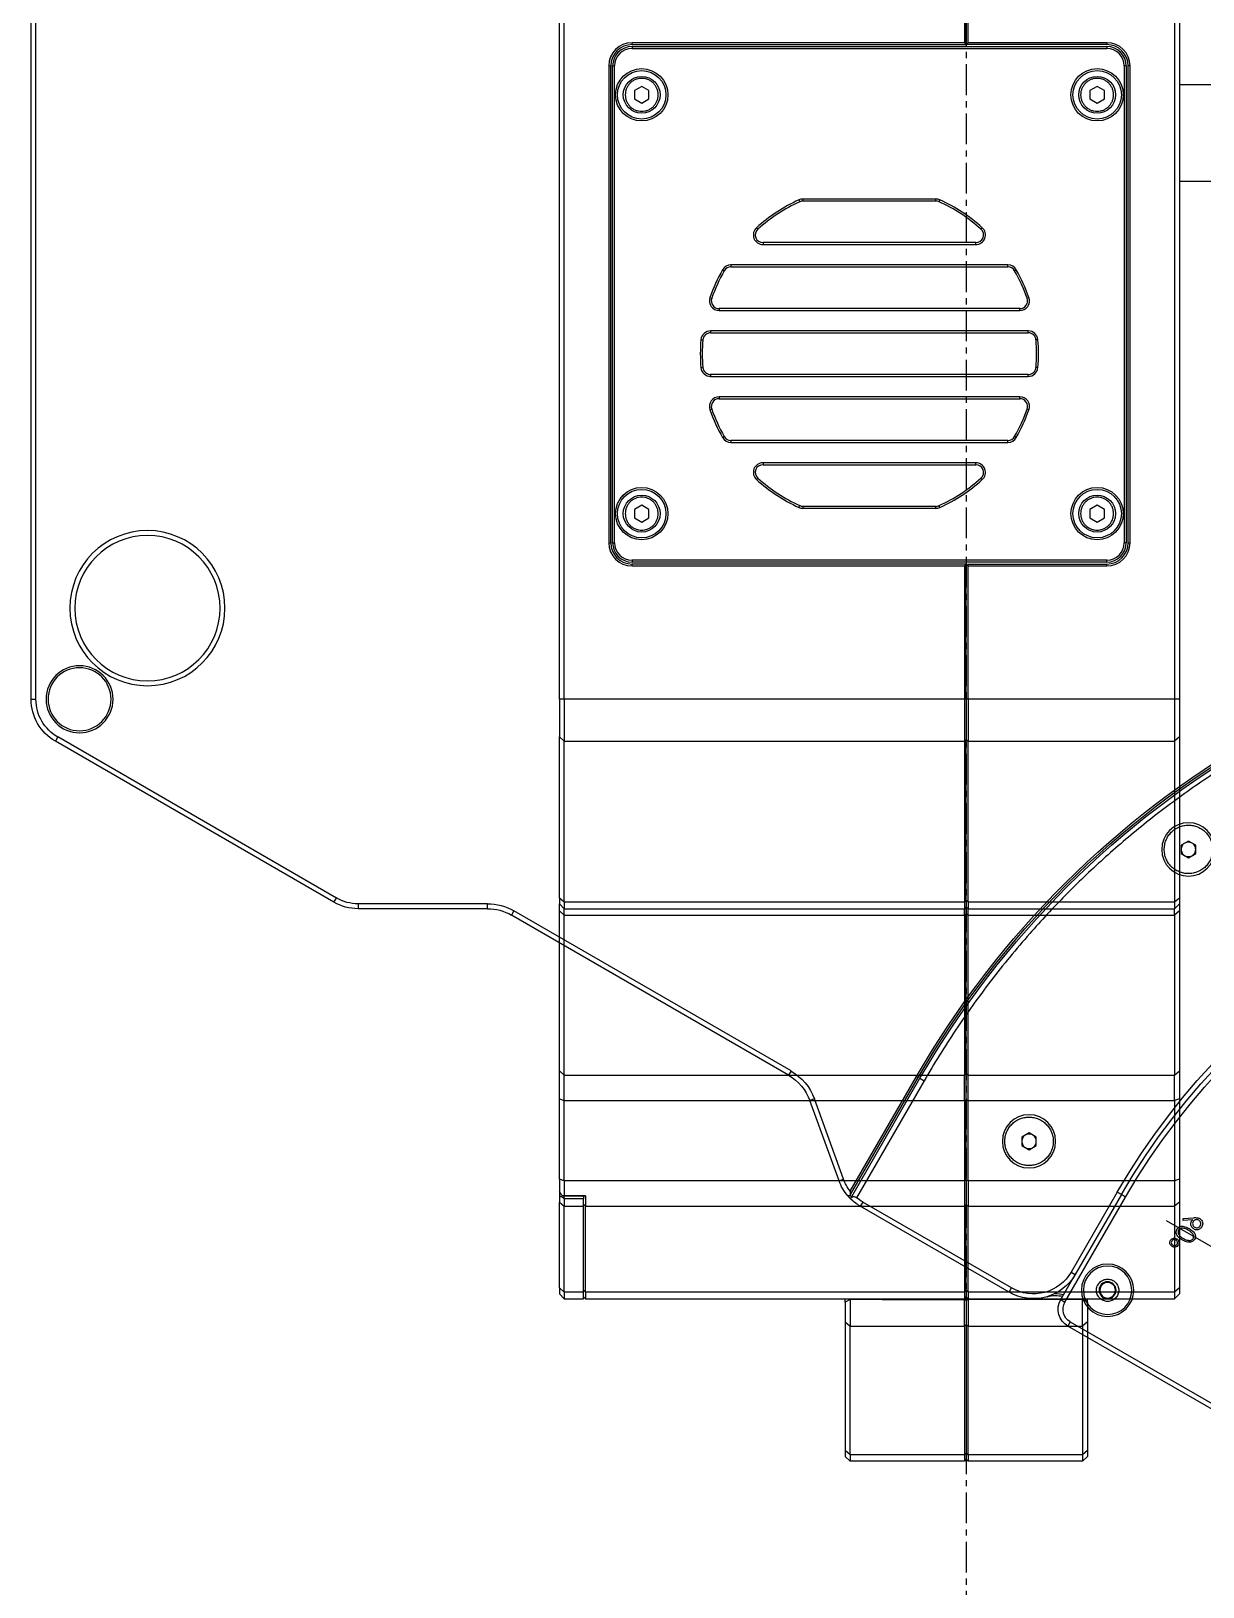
# Model space of a CAD drawing. Extents: x 500 to 100500, y -14500 to 21140.
# Drawn here: x 13304.9 to 13425.8, y -10089 to -9928.5 of the extents above; entities that cross this region are included whole.
import ezdxf

# ---------------------------------------------------------------- set-up
doc = ezdxf.new("R2010")
doc.units = 0
doc.linetypes.add('CENTER', pattern=[10.16, 6.35, -1.27, 1.27, -1.27])
for name, color, linetype in [('30', 111, 'CONTINUOUS'), ('Center', 1, 'CENTER'), ('SLD-0', 7, 'CONTINUOUS')]:
    doc.layers.add(name, color=color, linetype=linetype)

# ---------------------------------------------------------------- blocks, each defined once
blk = doc.blocks.new('KJA$C74733F11')
at = {"layer": '30', "linetype": 'Continuous', "lineweight": 25}
for p, q in [((-42, 78.4), (-42, 160.44)), ((-41.5, 78.4), (-41.5, 160.44)), ((-0.2, 160.44), (-0.2, 146.13)), ((0, 145.93), (0, 160.44)), ((0.2, 146.13), (0.2, 160.44)), ((21.5, 160.44), (21.5, 78.4)), ((22, 160.44), (22, 78.4)), ((-0.2, 146.13), (-34.5, 146.13)), ((-34.5, 145.93), (-34.5, 146.13)), ((-0.2, 146.13), (0, 145.93)), ((0.2, 146.13), (0, 145.93)), ((14.5, 146.13), (0.2, 146.13)), ((14.5, 146.13), (14.5, 145.93)), ((-34.5, 145.93), (0, 145.93)), ((-34.5, 145.73), (14.5, 145.73)), ((-34.5, 145.73), (-34.5, 145.53)), ((-34.5, 145.53), (14.5, 145.53)), ((14.5, 145.93), (0, 145.93)), ((14.5, 145.73), (14.5, 145.53)), ((-36.9, 143.73), (-36.9, 94.55)), ((-36.9, 143.73), (-36.7, 143.73)), ((-36.7, 94.55), (-36.7, 143.73)), ((-36.5, 143.73), (-36.3, 143.73)), ((-36.5, 94.55), (-36.5, 143.73)), ((-36.3, 94.55), (-36.3, 143.73)), ((16.3, 143.73), (16.3, 94.55)), ((16.5, 143.73), (16.3, 143.73)), ((16.5, 143.73), (16.5, 94.55)), ((16.9, 143.73), (16.7, 143.73)), ((16.7, 94.55), (16.7, 143.73)), ((16.9, 94.55), (16.9, 143.73)), ((-33.5, 141.62), (-34.25, 141.18)), ((-32.75, 141.18), (-33.5, 141.62)), ((13.5, 141.62), (12.75, 141.18)), ((14.25, 141.18), (13.5, 141.62)), ((-34.25, 141.18), (-34.25, 140.32)), ((-34.25, 140.32), (-33.5, 139.88)), ((-33.5, 139.88), (-32.75, 140.32)), ((-32.75, 140.32), (-32.75, 141.18)), ((12.75, 141.18), (12.75, 140.32)), ((12.75, 140.32), (13.5, 139.88)), ((13.5, 139.88), (14.25, 140.32)), ((14.25, 140.32), (14.25, 141.18)), ((-3.14, 130), (-16.86, 130)), ((-16.86, 130), (-16.86, 129.8)), ((-3.14, 129.8), (-3.14, 130)), ((-17.28, 129.91), (-17.2, 129.73)), ((-16.86, 129.8), (-3.14, 129.8)), ((-2.72, 129.91), (-2.8, 129.73)), ((-21.65, 127.04), (-21.51, 126.9)), ((1.65, 127.04), (1.51, 126.9)), ((-20.98, 125.5), (-20.98, 125.3)), ((0.98, 125.5), (-20.98, 125.5)), ((-20.98, 125.3), (0.98, 125.3)), ((0.98, 125.3), (0.98, 125.5)), ((-25.16, 122.7), (-24.98, 122.6)), ((4.29, 123.2), (-24.29, 123.2)), ((-24.29, 123.2), (-24.29, 123)), ((-24.29, 123), (4.29, 123)), ((4.29, 123), (4.29, 123.2)), ((5.16, 122.7), (4.98, 122.6)), ((-26.46, 119.83), (-26.28, 119.77)), ((6.46, 119.83), (6.28, 119.77)), ((-25.52, 118.7), (-25.52, 118.5)), ((5.52, 118.7), (-25.52, 118.7)), ((-25.52, 118.5), (5.52, 118.5)), ((5.52, 118.5), (5.52, 118.7)), ((6.39, 116.4), (-26.39, 116.4)), ((-26.39, 116.4), (-26.39, 116.2)), ((-26.39, 116.2), (6.39, 116.2)), ((6.39, 116.2), (6.39, 116.4)), ((-27.39, 115.48), (-27.19, 115.47)), ((7.39, 115.48), (7.19, 115.47)), ((-27.39, 112.62), (-27.19, 112.63)), ((7.39, 112.62), (7.19, 112.63)), ((-26.39, 111.9), (-26.39, 111.7)), ((6.39, 111.9), (-26.39, 111.9)), ((-26.39, 111.7), (6.39, 111.7)), ((6.39, 111.7), (6.39, 111.9)), ((5.52, 109.6), (-25.52, 109.6)), ((-25.52, 109.6), (-25.52, 109.4)), ((-25.52, 109.4), (5.52, 109.4)), ((5.52, 109.4), (5.52, 109.6)), ((-26.46, 108.27), (-26.28, 108.33)), ((6.46, 108.27), (6.28, 108.33)), ((-25.16, 105.4), (-24.98, 105.5)), ((-24.29, 105.1), (-24.29, 104.9)), ((4.29, 105.1), (-24.29, 105.1)), ((-24.29, 104.9), (4.29, 104.9)), ((4.29, 104.9), (4.29, 105.1)), ((5.16, 105.4), (4.98, 105.5)), ((0.98, 102.8), (-20.98, 102.8)), ((-20.98, 102.8), (-20.98, 102.6)), ((0.98, 102.6), (0.98, 102.8)), ((-21.65, 101.06), (-21.51, 101.2)), ((-20.98, 102.6), (0.98, 102.6)), ((1.51, 101.2), (1.65, 101.06)), ((-33.5, 98.42), (-34.25, 97.98)), ((-34.25, 97.98), (-34.25, 97.12)), ((-32.75, 97.98), (-33.5, 98.42)), ((-32.75, 97.12), (-32.75, 97.98)), ((-17.28, 98.19), (-17.2, 98.37)), ((-16.86, 98.3), (-16.86, 98.1)), ((-3.14, 98.3), (-16.86, 98.3)), ((-16.86, 98.1), (-3.14, 98.1)), ((-3.14, 98.1), (-3.14, 98.3)), ((-2.72, 98.19), (-2.8, 98.37)), ((13.5, 98.42), (12.75, 97.98)), ((12.75, 97.98), (12.75, 97.12)), ((14.25, 97.98), (13.5, 98.42)), ((14.25, 97.12), (14.25, 97.98)), ((-34.25, 97.12), (-33.5, 96.68)), ((-33.5, 96.68), (-32.75, 97.12)), ((12.75, 97.12), (13.5, 96.68)), ((13.5, 96.68), (14.25, 97.12)), ((-36.9, 94.55), (-36.7, 94.55)), ((-36.5, 94.55), (-36.3, 94.55)), ((16.5, 94.55), (16.3, 94.55)), ((16.7, 94.55), (16.9, 94.55)), ((14.5, 92.75), (-34.5, 92.75)), ((-34.5, 92.75), (-34.5, 92.55)), ((14.5, 92.55), (-34.5, 92.55)), ((-34.5, 92.15), (-34.5, 92.35)), ((0, 92.35), (-34.5, 92.35)), ((-34.5, 92.15), (-0.2, 92.15)), ((0, 92.35), (-0.2, 92.15)), ((-0.2, 92.15), (-0.2, 78.4)), ((0, 92.15), (0, 92.35)), ((0, 92.15), (0.1, 92.25)), ((0, 78.4), (0, 92.15)), ((0.1, 92.25), (0.2, 92.35)), ((0.2, 92.15), (0.1, 92.25)), ((0.2, 92.35), (14.5, 92.35)), ((0.2, 78.4), (0.2, 92.15)), ((0.2, 92.15), (14.5, 92.15)), ((14.5, 92.55), (14.5, 92.75)), ((14.5, 92.15), (14.5, 92.35)), ((-42, 78.4), (-42, 74.51)), ((-41.5, 78.4), (-42, 78.4)), ((-0.2, 78.4), (-41.5, 78.4)), ((-41.5, 78.4), (-41.5, 74.07)), ((-0.2, 78.4), (-0.2, 74.07)), ((0, 78.4), (-0.2, 78.4)), ((0, 78.4), (0, 74.25)), ((0.2, 78.4), (0, 78.4)), ((0.2, 78.4), (0.2, 74.07)), ((21.5, 78.4), (0.2, 78.4)), ((21.5, 78.4), (21.5, 74.07)), ((22, 78.4), (21.5, 78.4)), ((22, 78.4), (22, 74.51)), ((-42, 74.51), (-41.5, 74.07)), ((-42, 57.9), (-42, 74.51)), ((-41.5, 74.07), (-0.2, 74.07)), ((-41.5, 57.47), (-41.5, 74.07)), ((0, 74.25), (-0.2, 74.07)), ((-0.2, 74.07), (-0.2, 57.47)), ((0, 74.25), (0.2, 74.07)), ((0, 57.64), (0, 74.25)), ((0.2, 74.07), (21.5, 74.07)), ((0.2, 57.47), (0.2, 74.07)), ((22, 74.51), (21.5, 74.07)), ((21.5, 74.07), (21.5, 57.47)), ((22, 74.51), (22, 57.9)), ((-41.5, 57.47), (-42, 57.9)), ((-42, 57.9), (-42, 57.3)), ((22, 57.9), (21.5, 57.47)), ((22, 57.9), (22, 57.3)), ((-42, 57.3), (-41.5, 56.8)), ((-42, 56.56), (-42, 57.3)), ((-42, 56.56), (-41.5, 56.13)), ((-42, 40.06), (-42, 56.56)), ((-0.2, 57.47), (-41.5, 57.47)), ((-41.5, 57.47), (-41.5, 56.8)), ((-41.5, 56.8), (-0.2, 56.8)), ((-41.5, 56.13), (-41.5, 56.8)), ((0, 57.64), (-0.2, 57.47)), ((-0.2, 57.47), (-0.2, 56.8)), ((0, 57), (-0.2, 56.8)), ((-0.2, 56.13), (-0.2, 56.8)), ((0, 56.3), (-0.2, 56.13)), ((0.2, 57.47), (0, 57.64)), ((0, 57.64), (0, 57)), ((0, 57), (0.2, 56.8)), ((0, 56.3), (0, 57)), ((0, 56.3), (0.2, 56.13)), ((0, 39.8), (0, 56.3)), ((21.5, 57.47), (0.2, 57.47)), ((0.2, 57.47), (0.2, 56.8)), ((0.2, 56.8), (21.5, 56.8)), ((0.2, 56.13), (0.2, 56.8)), ((21.5, 57.47), (21.5, 56.8)), ((22, 57.3), (21.5, 56.8)), ((21.5, 56.13), (21.5, 56.8)), ((22, 56.56), (21.5, 56.13)), ((22, 57.3), (22, 56.56)), ((22, 56.56), (22, 40.06)), ((-41.5, 56.13), (-0.2, 56.13)), ((-41.5, 39.62), (-41.5, 56.13)), ((-0.2, 56.13), (-0.2, 39.62)), ((0.2, 56.13), (21.5, 56.13)), ((0.2, 39.62), (0.2, 56.13)), ((21.5, 56.13), (21.5, 39.62)), ((-42, 40.06), (-41.5, 39.62)), ((-42, 37.17), (-42, 40.06)), ((-41.5, 39.62), (-0.2, 39.62)), ((-41.5, 37), (-41.5, 39.62)), ((-0.2, 39.62), (0, 39.8)), ((-0.2, 37), (-0.2, 39.62)), ((0, 39.8), (0.2, 39.62)), ((0, 37.07), (0, 39.8)), ((0.2, 39.62), (21.5, 39.62)), ((0.2, 37), (0.2, 39.62)), ((21.5, 39.62), (22, 40.06)), ((21.5, 37), (21.5, 39.62)), ((22, 40.06), (22, 37.17)), ((-42, 37.17), (-41.5, 37)), ((-42, 28.9), (-42, 37.17)), ((-41.5, 37), (-0.2, 37)), ((-41.5, 28.73), (-41.5, 37)), ((0, 37.07), (-0.2, 37)), ((-0.2, 37), (-0.2, 28.73)), ((0, 37.07), (0.2, 37)), ((0, 28.8), (0, 37.07)), ((0.2, 37), (21.5, 37)), ((0.2, 28.73), (0.2, 37)), ((22, 37.17), (21.5, 37)), ((21.5, 37), (21.5, 28.73)), ((22, 37.17), (22, 28.9)), ((-41.5, 28.73), (-42, 28.9)), ((-42, 28.9), (-42, 27.65)), ((22, 28.9), (21.5, 28.73)), ((22, 28.9), (22, 26.54)), ((-42, 27.65), (-42, 26.98)), ((-0.2, 28.73), (-41.5, 28.73)), ((-41.5, 28.73), (-41.5, 27.18)), ((0, 28.8), (-0.2, 28.73)), ((-0.2, 28.73), (-0.2, 26.11)), ((0.2, 28.73), (0, 28.8)), ((0, 28.8), (0, 26.28)), ((21.5, 28.73), (0.2, 28.73)), ((0.2, 28.73), (0.2, 26.11)), ((21.5, 28.73), (21.5, 26.11)), ((-42, 26.98), (-42, 26.54)), ((-42, 26.54), (-41.5, 26.11)), ((-42, 17.68), (-42, 26.54)), ((-39.45, 27.17), (-41.65, 27.17)), ((-41.5, 27.18), (-39.3, 27.18)), ((-41.5, 26.88), (-41.5, 27.17)), ((-41.5, 26.88), (-41.5, 26.11)), ((-39.5, 26.88), (-41.5, 26.88)), ((-41.5, 26.11), (-39.5, 26.11)), ((-41.5, 17.24), (-41.5, 26.11)), ((-39.5, 27.06), (-39.5, 27.17)), ((-39.5, 27.06), (-39.5, 26.88)), ((-39.5, 26.11), (-39.5, 26.88)), ((-39.3, 26.11), (-39.5, 26.28)), ((-39.5, 17.24), (-39.5, 26.11)), ((-39.3, 27.18), (-39.3, 26.11)), ((-39.3, 26.11), (-0.2, 26.11)), ((-39.3, 17.24), (-39.3, 26.11)), ((0, 26.28), (-0.2, 26.11)), ((-0.2, 26.11), (-0.2, 17.24)), ((0, 26.28), (0.2, 26.11)), ((0, 17.42), (0, 26.28)), ((0.2, 26.11), (21.5, 26.11)), ((0.2, 17.24), (0.2, 26.11)), ((22, 26.54), (21.5, 26.11)), ((21.5, 26.11), (21.5, 17.24)), ((22, 26.54), (22, 17.68)), ((-41.5, 17.24), (-42, 17.68)), ((-42, 17.68), (-42, 17.07)), ((22, 17.68), (21.5, 17.24)), ((22, 17.68), (22, 17.07)), ((-42, 17.07), (-41.5, 16.57)), ((-39.5, 17.24), (-41.5, 17.24)), ((-41.5, 17.24), (-41.5, 16.57)), ((-41.5, 16.57), (-39.5, 16.57)), ((-39.3, 17.24), (-39.5, 17.42)), ((-39.5, 16.57), (-39.5, 17.24)), ((-39.5, 16.77), (-39.3, 16.57)), ((-0.2, 17.24), (-39.3, 17.24)), ((-39.3, 17.24), (-39.3, 16.57)), ((-39.3, 16.57), (-0.2, 16.57)), ((-12.5, 16.22), (-12.5, 16.57)), ((-12, 16.47), (-12.5, 16.22)), ((-12.5, 16.22), (-12.5, 14.18)), ((-12, 16.47), (-12, 16.57)), ((-12, 16.47), (-12, 13.74)), ((-8.7, 16.47), (-12, 16.47)), ((-8.7, 16.57), (-8.7, 16.47)), ((-8.7, 16.47), (-0.2, 16.47)), ((-8.5, 16.47), (-8.5, 16.57)), ((-8.38, 16.57), (-8.3, 16.5)), ((-8.3, 16.5), (-8.3, 16.57)), ((-0.2, 16.5), (-8.3, 16.5)), ((-8.3, 16.5), (-8.3, 16.47)), ((0, 17.42), (-0.2, 17.24)), ((-0.2, 17.24), (-0.2, 16.57)), ((-0.2, 16.57), (0, 16.77)), ((0, 16.68), (-0.2, 16.5)), ((-0.2, 16.5), (-0.2, 16.57)), ((-0.2, 16.5), (-0.2, 16.47)), ((-0.2, 13.74), (-0.2, 16.47)), ((0, 16.37), (-0.2, 16.47)), ((-0.2, 16.47), (0, 16.46)), ((0.2, 17.24), (0, 17.42)), ((0, 17.42), (0, 16.77)), ((0, 16.77), (0.2, 16.57)), ((0, 16.68), (0, 16.77)), ((0, 16.68), (0.2, 16.5)), ((0, 16.46), (0, 16.68)), ((0.2, 16.47), (0, 16.37)), ((0, 16.46), (0.2, 16.47)), ((0, 16.37), (0, 16.46)), ((0, 16.37), (0, 13.92)), ((21.5, 17.24), (0.2, 17.24)), ((0.2, 17.24), (0.2, 16.57)), ((0.2, 16.57), (21.5, 16.57)), ((0.2, 16.5), (0.2, 16.57)), ((8.3, 16.5), (0.2, 16.5)), ((0.2, 16.5), (0.2, 16.47)), ((0.2, 16.47), (0.2, 13.74)), ((8.7, 16.47), (0.2, 16.47)), ((8.3, 16.57), (8.3, 16.5)), ((8.38, 16.57), (8.3, 16.5)), ((8.3, 16.5), (8.3, 16.47)), ((8.5, 16.57), (8.5, 16.47)), ((8.7, 16.47), (8.7, 16.57)), ((12, 16.47), (8.7, 16.47)), ((12, 16.57), (12, 16.47)), ((12, 13.74), (12, 16.47)), ((12.5, 16.22), (12, 16.47)), ((12.5, 16.22), (12.5, 16.57)), ((12.5, 16.22), (12.5, 14.18)), ((21.5, 17.24), (21.5, 16.57)), ((21.5, 16.57), (22, 17.07)), ((-12.5, 14.18), (-12, 13.74)), ((-12.5, 14.18), (-12.5, 0.9)), ((-12, 13.74), (-0.2, 13.74)), ((-12, 0.47), (-12, 13.74)), ((-0.2, 13.74), (0, 13.92)), ((-0.2, 13.74), (-0.2, 0.47)), ((0, 13.92), (0.2, 13.74)), ((0, 13.92), (0, 0.64)), ((0.2, 13.74), (12, 13.74)), ((0.2, 0.47), (0.2, 13.74)), ((12.5, 14.18), (12, 13.74)), ((12, 13.74), (12, 0.47)), ((12.5, 14.18), (12.5, 0.9)), ((-12, 0.47), (-12.5, 0.9)), ((-12.5, 0.9), (-12.5, 0.3)), ((-12, -0.2), (-12.5, 0.3)), ((-0.2, 0.47), (-12, 0.47)), ((-12, 0.47), (-12, -0.2)), ((-0.2, 0.47), (0, 0.64)), ((-0.2, 0.47), (-0.2, -0.2)), ((0, 0), (-0.2, -0.2)), ((0, 0.64), (0.2, 0.47)), ((0, 0.64), (0, 0)), ((0.2, -0.2), (0, 0)), ((12, 0.47), (0.2, 0.47)), ((0.2, 0.47), (0.2, -0.2)), ((12.5, 0.9), (12, 0.47)), ((12, 0.47), (12, -0.2)), ((12, -0.2), (12.5, 0.3)), ((12.5, 0.9), (12.5, 0.3)), ((-0.2, -0.2), (-12, -0.2)), ((12, -0.2), (0.2, -0.2))]:
    blk.add_line(p, q, dxfattribs=at)
for centre, radius in [((-33.5, 140.75), 2.7), ((-33.5, 140.75), 2.5), ((13.5, 140.75), 2.7), ((13.5, 140.75), 2.5), ((-33.5, 140.75), 1.9), ((13.5, 140.75), 1.9), ((-33.5, 97.55), 2.7), ((-33.5, 97.55), 2.5), ((13.5, 97.55), 2.7), ((13.5, 97.55), 2.5), ((-33.5, 97.55), 1.9), ((13.5, 97.55), 1.9)]:
    blk.add_circle(centre, radius, dxfattribs=at)
for centre, radius, start, end in [((-34.5, 143.73), 2.4, 90, 180), ((14.5, 143.73), 2.4, 0, 90), ((-34.5, 143.73), 2.2, 90, 180), ((-34.5, 143.73), 2, 90, 180), ((-34.5, 143.73), 1.8, 90, 180), ((14.5, 143.73), 2.2, 0, 90), ((14.5, 143.73), 2, 0, 90), ((14.5, 143.73), 1.8, 0, 90), ((-16.86, 129), 1, 90, 114.658), ((-3.14, 129), 1, 65.342, 90), ((-10, 114.05), 17.45, 114.658, 131.8683), ((-10, 114.05), 17.25, 114.658, 131.8683), ((-16.86, 129), 0.8, 90, 114.658), ((-3.14, 129), 0.8, 65.342, 90), ((-10, 114.05), 17.25, 48.1317, 65.342), ((-10, 114.05), 17.45, 48.1317, 65.342), ((-20.98, 126.3), 1, 131.8683, 270), ((-20.98, 126.3), 0.8, 131.8683, 270), ((0.98, 126.3), 1, 270, 48.1317), ((0.98, 126.3), 0.8, 270, 48.1317), ((-10, 114.05), 17.45, 150.3012, 160.6519), ((-10, 114.05), 17.25, 150.3012, 160.6519), ((-24.29, 122.2), 1, 90, 150.3012), ((-24.29, 122.2), 0.8, 90, 150.3012), ((4.29, 122.2), 1, 29.6988, 90), ((4.29, 122.2), 0.8, 29.6988, 90), ((-10, 114.05), 17.25, 19.3481, 29.6988), ((-10, 114.05), 17.45, 19.3481, 29.6988), ((-25.52, 119.5), 1, 160.6519, 270), ((-25.52, 119.5), 0.8, 160.6519, 270), ((5.52, 119.5), 1, 270, 19.3481), ((5.52, 119.5), 0.8, 270, 19.3481), ((-26.39, 115.4), 1, 90, 175.2926), ((-26.39, 115.4), 0.8, 90, 175.2926), ((6.39, 115.4), 1, 4.7074, 90), ((6.39, 115.4), 0.8, 4.7074, 90), ((-10, 114.05), 17.45, 175.2926, 184.7074), ((-10, 114.05), 17.25, 175.2926, 184.7074), ((-10, 114.05), 17.25, 355.2926, 4.7074), ((-10, 114.05), 17.45, 355.2926, 4.7074), ((-26.39, 112.7), 1, 184.7074, 270), ((-26.39, 112.7), 0.8, 184.7074, 270), ((6.39, 112.7), 0.8, 270, 355.2926), ((6.39, 112.7), 1, 270, 355.2926), ((-25.52, 108.6), 1, 90, 199.3481), ((-25.52, 108.6), 0.8, 90, 199.3481), ((5.52, 108.6), 1, 340.6519, 90), ((5.52, 108.6), 0.8, 340.6519, 90), ((-10, 114.05), 17.45, 199.3481, 209.6988), ((-10, 114.05), 17.25, 199.3481, 209.6988), ((-10, 114.05), 17.25, 330.3012, 340.6519), ((-10, 114.05), 17.45, 330.3012, 340.6519), ((-24.29, 105.9), 1, 209.6988, 270), ((-24.29, 105.9), 0.8, 209.6988, 270), ((4.29, 105.9), 0.8, 270, 330.3012), ((4.29, 105.9), 1, 270, 330.3012), ((-20.98, 101.8), 1, 90, 228.1317), ((0.98, 101.8), 1, 311.8683, 90), ((-20.98, 101.8), 0.8, 90, 228.1317), ((-10, 114.05), 17.25, 228.1317, 245.342), ((-10, 114.05), 17.25, 294.658, 311.8683), ((0.98, 101.8), 0.8, 311.8683, 90), ((-10, 114.05), 17.45, 228.1317, 245.342), ((-10, 114.05), 17.45, 294.658, 311.8683), ((-16.86, 99.1), 1, 245.342, 270), ((-16.86, 99.1), 0.8, 245.342, 270), ((-3.14, 99.1), 0.8, 270, 294.658), ((-3.14, 99.1), 1, 270, 294.658), ((-34.5, 94.55), 2.4, 180, 270), ((-34.5, 94.55), 2.2, 180, 270), ((-34.5, 94.55), 2, 180, 270), ((-34.5, 94.55), 1.8, 180, 270), ((14.5, 94.55), 1.8, 270, 360), ((14.5, 94.55), 2, 270, 360), ((14.5, 94.55), 2.4, 270, 0), ((14.5, 94.55), 2.2, 270, 0)]:
    blk.add_arc(centre, radius, start, end, dxfattribs=at)
for points in [[(-35.2, 140.75), (-35.19, 140.86), (-35.18, 141.08), (-35.08, 141.4), (-34.92, 141.7), (-34.71, 141.96), (-34.45, 142.17), (-34.15, 142.33), (-33.83, 142.43), (-33.5, 142.46), (-33.17, 142.43), (-32.85, 142.33), (-32.55, 142.17), (-32.29, 141.96), (-32.08, 141.7), (-31.92, 141.4), (-31.82, 141.08), (-31.79, 140.75), (-31.82, 140.42), (-31.92, 140.1), (-32.08, 139.8), (-32.29, 139.54), (-32.55, 139.33), (-32.85, 139.17), (-33.17, 139.07), (-33.5, 139.04), (-33.83, 139.07), (-34.15, 139.17), (-34.45, 139.33), (-34.71, 139.54), (-34.92, 139.8), (-35.08, 140.1), (-35.18, 140.42), (-35.19, 140.64), (-35.2, 140.75)], [(11.8, 140.75), (11.81, 140.86), (11.82, 141.08), (11.92, 141.4), (12.08, 141.7), (12.29, 141.96), (12.55, 142.17), (12.85, 142.33), (13.17, 142.43), (13.5, 142.46), (13.83, 142.43), (14.15, 142.33), (14.45, 142.17), (14.71, 141.96), (14.92, 141.7), (15.08, 141.4), (15.18, 141.08), (15.21, 140.75), (15.18, 140.42), (15.08, 140.1), (14.92, 139.8), (14.71, 139.54), (14.45, 139.33), (14.15, 139.17), (13.83, 139.07), (13.5, 139.04), (13.17, 139.07), (12.85, 139.17), (12.55, 139.33), (12.29, 139.54), (12.08, 139.8), (11.92, 140.1), (11.82, 140.42), (11.81, 140.64), (11.8, 140.75)], [(-35.2, 97.55), (-35.19, 97.66), (-35.18, 97.88), (-35.08, 98.2), (-34.92, 98.5), (-34.71, 98.76), (-34.45, 98.97), (-34.15, 99.13), (-33.83, 99.23), (-33.5, 99.26), (-33.17, 99.23), (-32.85, 99.13), (-32.55, 98.97), (-32.29, 98.76), (-32.08, 98.5), (-31.92, 98.2), (-31.82, 97.88), (-31.79, 97.55), (-31.82, 97.22), (-31.92, 96.9), (-32.08, 96.6), (-32.29, 96.34), (-32.55, 96.13), (-32.85, 95.97), (-33.17, 95.87), (-33.5, 95.84), (-33.83, 95.87), (-34.15, 95.97), (-34.45, 96.13), (-34.71, 96.34), (-34.92, 96.6), (-35.08, 96.9), (-35.18, 97.22), (-35.19, 97.44), (-35.2, 97.55)], [(11.8, 97.55), (11.81, 97.66), (11.82, 97.88), (11.92, 98.2), (12.08, 98.5), (12.29, 98.76), (12.55, 98.97), (12.85, 99.13), (13.17, 99.23), (13.5, 99.26), (13.83, 99.23), (14.15, 99.13), (14.45, 98.97), (14.71, 98.76), (14.92, 98.5), (15.08, 98.2), (15.18, 97.88), (15.21, 97.55), (15.18, 97.22), (15.08, 96.9), (14.92, 96.6), (14.71, 96.34), (14.45, 96.13), (14.15, 95.97), (13.83, 95.87), (13.5, 95.84), (13.17, 95.87), (12.85, 95.97), (12.55, 96.13), (12.29, 96.34), (12.08, 96.6), (11.92, 96.9), (11.82, 97.22), (11.81, 97.44), (11.8, 97.55)]]:
    blk.add_open_spline(points, degree=3, dxfattribs=at)
for points, knots in [([(-41.8, 27.31), (-41.84, 27.37), (-41.91, 27.49), (-41.97, 27.6), (-42, 27.65)], [0, 0, 0, 0, 0.560001, 1, 1, 1, 1]), ([(-41.65, 27.17), (-41.68, 27.2), (-41.73, 27.24), (-41.78, 27.29), (-41.8, 27.31)], [0, 0, 0, 0, 0.56, 1, 1, 1, 1]), ([(-41.5, 26.88), (-41.55, 26.93), (-41.66, 27.02), (-41.8, 27.09), (-41.89, 27.1), (-41.95, 27.09), (-41.99, 27.05), (-42, 27.01), (-42, 26.98)], [0, 0, 0, 0, 0.2503322, 0.499097, 0.6286308, 0.7494226, 0.8749389, 1, 1, 1, 1]), ([(-41.65, 27.17), (-41.62, 27.17), (-41.57, 27.18), (-41.52, 27.18), (-41.5, 27.18)], [0, 0, 0, 0, 0.56, 1, 1, 1, 1]), ([(-39.3, 27.18), (-39.33, 27.18), (-39.38, 27.18), (-39.43, 27.17), (-39.45, 27.17)], [0, 0, 0, 0, 0.56, 1, 1, 1, 1])]:
    blk.add_open_spline(points, degree=3, knots=knots, dxfattribs=at)
blk = doc.blocks.new('KJA$C3C655F6F')
at = {"layer": '30', "linetype": 'Continuous', "lineweight": 25}
for p, q in [((160.24, 78.6), (160.24, 160.64)), ((160.74, 78.6), (160.74, 160.64)), ((160.74, 78.6), (160.24, 78.6)), ((129.24, 58.1), (157.99, 74.71)), ((129.49, 57.67), (158.24, 74.27)), ((157.99, 74.71), (158.24, 74.27)), ((40.56, 63.55), (41.31, 63.98)), ((40.56, 62.68), (40.56, 63.55)), ((41.31, 62.25), (40.56, 62.68)), ((41.31, 63.98), (42.06, 63.55)), ((42.06, 62.68), (41.31, 62.25)), ((42.06, 63.55), (42.06, 62.68)), ((129.49, 57.67), (129.24, 58.1)), ((82.32, 40.26), (110.91, 56.76)), ((82.57, 39.82), (111.16, 56.33)), ((110.91, 56.76), (111.16, 56.33)), ((113.66, 57.5), (126.99, 57.5)), ((113.66, 57), (113.66, 57.5)), ((113.66, 57), (126.99, 57)), ((126.99, 57.5), (126.99, 57)), ((82.32, 40.26), (82.57, 39.82)), ((69.01, 39.5), (68.58, 39.25)), ((68.58, 39.25), (75.55, 27.18)), ((76.18, 27.08), (69.01, 39.5)), ((69.36, 39.7), (69.19, 39.6)), ((76.17, 27.51), (69.19, 39.6)), ((76.2, 27.85), (69.36, 39.7)), ((76.89, 29.1), (79.91, 37.37)), ((77.36, 28.93), (80.38, 37.2)), ((79.91, 37.37), (80.38, 37.2)), ((57.01, 33.43), (57.76, 33.87)), ((57.76, 33.87), (58.51, 33.43)), ((57.01, 32.57), (57.01, 33.43)), ((57.76, 32.14), (57.01, 32.57)), ((58.51, 32.57), (57.76, 32.14)), ((58.51, 33.43), (58.51, 32.57)), ((77.36, 28.93), (76.89, 29.1)), ((47.8, 27.25), (48.23, 27.5)), ((48.23, 27.5), (48.66, 27.75)), ((48.23, 27.5), (52.98, 19.27)), ((48.66, 27.75), (53.41, 19.52)), ((54.05, 16.42), (47.8, 27.25)), ((59.56, 17.88), (74.92, 26.74)), ((59.81, 17.44), (75.17, 26.31)), ((74.92, 26.74), (75.17, 26.31)), ((41.85, 25.05), (40.76, 25.12)), ((40.86, 24.91), (41.84, 24.85)), ((41.84, 24.85), (41.85, 25.05)), ((53.41, 19.52), (52.98, 19.27)), ((54.48, 16.67), (52.98, 19.27)), ((53.28, 18.76), (53.31, 18.77)), ((59.81, 17.44), (59.56, 17.88)), ((54.48, 16.67), (54.05, 16.42)), ((53.5, 14.38), (30.51, 1.1)), ((30.76, 0.67), (53.75, 13.94)), ((53.5, 14.38), (53.75, 13.94))]:
    blk.add_line(p, q, dxfattribs=at)
at = {"layer": '30', "linetype": 'Continuous', "lineweight": 25, "flags": 128}
blk.add_lwpolyline([(76.46, 27.38), (76.32, 27.22), (76.18, 27.08)], dxfattribs=at)
at = {"layer": '30', "linetype": 'Continuous', "lineweight": 25}
for centre, radius in [((148.74, 88), 8), ((148.74, 88), 7.5), ((155.74, 78.6), 3.45), ((155.74, 78.6), 3.25), ((41.31, 63.11), 2.75), ((57.76, 33), 2.75), ((49.65, 17.64), 2.7), ((49.65, 17.64), 2.5), ((49.65, 17.64), 0.877), ((49.65, 17.64), 0.8)]:
    blk.add_circle(centre, radius, dxfattribs=at)
for centre, radius, start, end in [((-13.26, -8), 95.4, 30, 90), ((-13.26, -8), 95.2, 30, 90), ((-13.26, -8), 95, 30, 90), ((155.74, 78.6), 4.5, 300, 0), ((155.74, 78.6), 5, 300, 0), ((-13.26, -8), 71.5, 30, 90), ((-13.26, -8), 71, 30, 90), ((-13.26, -8), 70.5, 30, 90), ((126.99, 62), 4.5, 270, 300), ((113.66, 52), 5.5, 90, 120), ((113.66, 52), 5, 90, 120), ((126.99, 62), 5, 270, 300), ((85.07, 35.49), 5.5, 120, 160), ((85.07, 35.49), 5, 120, 160), ((72.67, 30.64), 4.5, 321.762, 340), ((72.67, 30.64), 5, 319.3265, 340), ((72.67, 30.64), 4.8, 315.3222, 317.8131), ((72.67, 30.64), 4.5, 300, 309.8315), ((72.67, 30.64), 5, 300, 314.6952), ((57.31, 21.77), 5, 210, 300), ((57.31, 21.77), 4.5, 210, 300), ((52.75, 15.67), 1.5, 300, 30), ((52.75, 15.67), 2, 300, 30), ((55.03, 14.1), 3.2, 89.3373, 105.3472), ((55.03, 14.1), 3, 73.4325, 104.3461)]:
    blk.add_arc(centre, radius, start, end, dxfattribs=at)
for points, knots in [([(-13.26, 86.5), (-12.33, 86.49), (-10.47, 86.48), (-7.68, 86.35), (-4.87, 86.14), (-2.05, 85.85), (0.78, 85.47), (3.55, 85.01), (6.28, 84.47), (8.94, 83.87), (11.6, 83.19), (14.24, 82.42), (16.88, 81.58), (19.49, 80.66), (22.08, 79.66), (24.65, 78.58), (27.19, 77.42), (29.68, 76.2), (32.12, 74.91), (34.51, 73.56), (36.85, 72.13), (39.17, 70.64), (41.46, 69.07), (43.71, 67.42), (45.9, 65.71), (48.04, 63.94), (50.11, 62.13), (52.1, 60.27), (54.03, 58.37), (55.89, 56.43), (57.8, 54.32), (59.75, 52.03), (61.71, 49.56), (63.58, 47.05), (65.34, 44.49), (67.02, 41.89), (68.06, 40.13), (68.58, 39.25)], [0, 0, 0, 0, 0.028058, 0.056326, 0.084793, 0.113449, 0.142282, 0.171281, 0.198764, 0.226374, 0.254099, 0.281929, 0.309853, 0.337858, 0.365933, 0.394066, 0.422245, 0.450458, 0.478189, 0.505929, 0.533666, 0.561389, 0.58959, 0.617751, 0.645861, 0.673908, 0.701881, 0.729269, 0.756563, 0.783752, 0.810825, 0.842891, 0.874762, 0.906424, 0.93786, 0.969057, 1, 1, 1, 1]), ([(76.18, 27.08), (76.15, 27.13), (76.09, 27.22), (75.96, 27.29), (75.84, 27.3), (75.74, 27.29), (75.64, 27.25), (75.58, 27.21), (75.55, 27.18)], [0, 0, 0, 0, 0.250332, 0.499097, 0.628631, 0.749423, 0.874939, 1, 1, 1, 1]), ([(76.17, 27.51), (76.18, 27.57), (76.19, 27.69), (76.2, 27.8), (76.2, 27.85)], [0, 0, 0, 0, 0.560001, 1, 1, 1, 1]), ([(76.25, 27.37), (76.23, 27.4), (76.21, 27.44), (76.18, 27.49), (76.17, 27.51)], [0, 0, 0, 0, 0.56, 1, 1, 1, 1]), ([(76.25, 27.37), (76.29, 27.37), (76.36, 27.38), (76.43, 27.38), (76.46, 27.38)], [0, 0, 0, 0, 0.56, 1, 1, 1, 1]), ([(40.14, 25.03), (40.09, 24.99), (40, 24.93), (39.89, 24.78), (39.83, 24.6), (39.83, 24.39), (39.89, 24.26), (39.92, 24.2)], [0, 0, 0, 0, 0.186818, 0.373645, 0.56037, 0.78012, 1, 1, 1, 1]), ([(39.92, 24.2), (39.95, 24.15), (40.02, 24.05), (40.17, 23.94), (40.36, 23.87), (40.57, 23.87), (40.7, 23.93), (40.76, 23.96)], [0, 0, 0, 0, 0.1868412, 0.3736439, 0.5604043, 0.7801034, 1, 1, 1, 1]), ([(40.09, 24.29), (40.06, 24.34), (40.02, 24.46), (40.05, 24.64), (40.12, 24.78), (40.2, 24.83), (40.24, 24.86)], [0, 0, 0, 0, 0.2795714, 0.5593679, 0.7796873, 1, 1, 1, 1]), ([(40.66, 24.13), (40.61, 24.11), (40.49, 24.06), (40.32, 24.09), (40.17, 24.17), (40.12, 24.25), (40.09, 24.29)], [0, 0, 0, 0, 0.2795907, 0.5594134, 0.7797145, 1, 1, 1, 1]), ([(40.76, 25.12), (40.7, 25.13), (40.58, 25.13), (40.42, 25.12), (40.27, 25.09), (40.19, 25.05), (40.14, 25.03)], [0, 0, 0, 0, 0.280168, 0.560159, 0.780148, 1, 1, 1, 1]), ([(40.24, 24.86), (40.3, 24.89), (40.41, 24.94), (40.59, 24.91), (40.73, 24.83), (40.79, 24.75), (40.82, 24.71)], [0, 0, 0, 0, 0.279518, 0.559319, 0.779645, 1, 1, 1, 1]), ([(40.82, 24.71), (40.84, 24.65), (40.89, 24.54), (40.86, 24.36), (40.78, 24.22), (40.7, 24.16), (40.66, 24.13)], [0, 0, 0, 0, 0.279482, 0.559297, 0.779641, 1, 1, 1, 1]), ([(40.76, 23.96), (40.81, 24), (40.91, 24.06), (41.01, 24.2), (41.07, 24.37), (41.08, 24.57), (41.02, 24.69), (40.99, 24.75)], [0, 0, 0, 0, 0.186935, 0.373689, 0.560551, 0.780216, 1, 1, 1, 1]), ([(40.99, 24.75), (40.97, 24.79), (40.93, 24.85), (40.88, 24.89), (40.86, 24.91)], [0, 0, 0, 0, 0.559749, 1, 1, 1, 1]), ([(42.49, 23.94), (42.45, 23.99), (42.39, 24.09), (42.24, 24.19), (42.07, 24.24), (41.87, 24.25), (41.66, 24.2), (41.45, 24.11), (41.31, 24.04), (41.24, 24)], [0, 0, 0, 0, 0.124841, 0.249649, 0.374517, 0.499504, 0.666106, 0.833024, 1, 1, 1, 1]), ([(41.24, 24), (41.18, 23.96), (41.04, 23.88), (40.86, 23.74), (40.71, 23.58), (40.62, 23.4), (40.58, 23.23), (40.59, 23.05), (40.64, 22.95), (40.67, 22.89)], [0, 0, 0, 0, 0.166971, 0.333855, 0.500487, 0.625485, 0.750324, 0.875156, 1, 1, 1, 1]), ([(40.67, 22.89), (40.7, 22.85), (40.77, 22.75), (40.92, 22.65), (41.09, 22.59), (41.28, 22.58), (41.5, 22.62), (41.72, 22.71), (41.86, 22.78), (41.92, 22.82)], [0, 0, 0, 0, 0.124843, 0.249675, 0.374539, 0.499536, 0.666173, 0.833046, 1, 1, 1, 1]), ([(40.83, 22.98), (40.81, 23.02), (40.77, 23.11), (40.78, 23.25), (40.82, 23.38), (40.92, 23.54), (41.1, 23.69), (41.25, 23.79), (41.33, 23.84)], [0, 0, 0, 0, 0.124782, 0.249699, 0.374581, 0.499643, 0.749488, 1, 1, 1, 1]), ([(41.34, 22.79), (41.29, 22.78), (41.18, 22.76), (41.03, 22.8), (40.91, 22.87), (40.85, 22.94), (40.83, 22.98)], [0, 0, 0, 0, 0.28028, 0.55973, 0.779963, 1, 1, 1, 1]), ([(41.33, 23.84), (41.39, 23.87), (41.49, 23.93), (41.66, 24), (41.83, 24.05), (41.98, 24.06), (42.12, 24.02), (42.24, 23.96), (42.3, 23.88), (42.33, 23.84)], [0, 0, 0, 0, 0.166976, 0.33391, 0.500553, 0.62558, 0.750405, 0.875285, 1, 1, 1, 1]), ([(41.83, 22.98), (41.74, 22.93), (41.59, 22.85), (41.42, 22.81), (41.34, 22.79)], [0, 0, 0, 0, 0.560097, 1, 1, 1, 1]), ([(42.33, 23.84), (42.35, 23.8), (42.38, 23.72), (42.38, 23.57), (42.34, 23.44), (42.23, 23.28), (42.06, 23.12), (41.91, 23.03), (41.83, 22.98)], [0, 0, 0, 0, 0.124766, 0.249705, 0.374543, 0.499652, 0.74958, 1, 1, 1, 1]), ([(41.92, 22.82), (41.99, 22.86), (42.13, 22.94), (42.31, 23.09), (42.45, 23.26), (42.54, 23.43), (42.58, 23.61), (42.56, 23.78), (42.51, 23.89), (42.49, 23.94)], [0, 0, 0, 0, 0.166952, 0.333814, 0.500448, 0.625454, 0.750298, 0.875132, 1, 1, 1, 1]), ([(42.52, 22.96), (42.46, 22.92), (42.35, 22.84), (42.28, 22.65), (42.28, 22.47), (42.32, 22.37), (42.35, 22.32)], [0, 0, 0, 0, 0.27967, 0.55928, 0.779529, 1, 1, 1, 1]), ([(42.47, 22.39), (42.45, 22.43), (42.42, 22.52), (42.45, 22.65), (42.51, 22.76), (42.57, 22.8), (42.6, 22.82)], [0, 0, 0, 0, 0.279181, 0.559071, 0.779457, 1, 1, 1, 1]), ([(43.16, 22.79), (43.12, 22.84), (43.03, 22.95), (42.85, 23.02), (42.67, 23.03), (42.57, 22.98), (42.52, 22.96)], [0, 0, 0, 0, 0.279571, 0.559401, 0.779671, 1, 1, 1, 1]), ([(42.6, 22.82), (42.64, 22.84), (42.73, 22.88), (42.86, 22.86), (42.97, 22.8), (43.01, 22.74), (43.03, 22.71)], [0, 0, 0, 0, 0.279784, 0.559592, 0.779809, 1, 1, 1, 1]), ([(43.03, 22.71), (43.05, 22.67), (43.09, 22.58), (43.06, 22.45), (42.99, 22.35), (42.93, 22.31), (42.9, 22.29)], [0, 0, 0, 0, 0.27921, 0.558985, 0.77937, 1, 1, 1, 1]), ([(42.99, 22.15), (43.04, 22.19), (43.15, 22.27), (43.22, 22.46), (43.23, 22.64), (43.18, 22.74), (43.16, 22.79)], [0, 0, 0, 0, 0.279644, 0.559345, 0.779599, 1, 1, 1, 1]), ([(42.35, 22.32), (42.39, 22.27), (42.47, 22.15), (42.66, 22.08), (42.84, 22.08), (42.94, 22.12), (42.99, 22.15)], [0, 0, 0, 0, 0.2796533, 0.5593586, 0.7796153, 1, 1, 1, 1]), ([(42.9, 22.29), (42.86, 22.27), (42.77, 22.23), (42.64, 22.25), (42.54, 22.3), (42.49, 22.36), (42.47, 22.39)], [0, 0, 0, 0, 0.279974, 0.55984, 0.780001, 1, 1, 1, 1])]:
    blk.add_open_spline(points, degree=3, knots=knots, dxfattribs=at)
for points in [[(43.81, 63.11), (43.8, 62.95), (43.78, 62.62), (43.63, 62.15), (43.4, 61.72), (43.09, 61.33), (42.71, 61.02), (42.27, 60.79), (41.8, 60.65), (41.31, 60.6), (40.82, 60.65), (40.35, 60.79), (39.91, 61.02), (39.53, 61.33), (39.22, 61.72), (38.98, 62.15), (38.84, 62.62), (38.79, 63.11), (38.84, 63.6), (38.98, 64.08), (39.22, 64.51), (39.53, 64.89), (39.91, 65.21), (40.35, 65.44), (40.82, 65.58), (41.31, 65.63), (41.8, 65.58), (42.27, 65.44), (42.71, 65.21), (43.09, 64.89), (43.4, 64.51), (43.63, 64.08), (43.78, 63.6), (43.8, 63.28), (43.81, 63.11)], [(40.56, 63.11), (40.56, 63.18), (40.57, 63.31), (40.65, 63.49), (40.77, 63.65), (40.88, 63.73), (40.93, 63.76)], [(40.93, 62.46), (40.88, 62.5), (40.77, 62.58), (40.65, 62.73), (40.57, 62.92), (40.56, 63.05), (40.56, 63.11)], [(40.93, 63.76), (40.99, 63.79), (41.11, 63.85), (41.31, 63.87), (41.51, 63.85), (41.62, 63.79), (41.68, 63.76)], [(41.68, 63.76), (41.74, 63.73), (41.85, 63.65), (41.97, 63.49), (42.04, 63.31), (42.05, 63.18), (42.06, 63.11)], [(42.06, 63.11), (42.05, 63.05), (42.04, 62.92), (41.97, 62.73), (41.85, 62.58), (41.74, 62.5), (41.68, 62.46)], [(41.68, 62.46), (41.62, 62.44), (41.51, 62.38), (41.31, 62.36), (41.11, 62.38), (40.99, 62.44), (40.93, 62.46)], [(60.26, 33), (60.25, 32.84), (60.23, 32.51), (60.08, 32.04), (59.85, 31.6), (59.54, 31.22), (59.16, 30.91), (58.72, 30.68), (58.25, 30.53), (57.76, 30.49), (57.27, 30.53), (56.8, 30.68), (56.36, 30.91), (55.98, 31.22), (55.67, 31.6), (55.43, 32.04), (55.29, 32.51), (55.24, 33), (55.29, 33.49), (55.43, 33.96), (55.67, 34.4), (55.98, 34.78), (56.36, 35.09), (56.8, 35.33), (57.27, 35.47), (57.76, 35.52), (58.25, 35.47), (58.72, 35.33), (59.16, 35.09), (59.54, 34.78), (59.85, 34.4), (60.08, 33.96), (60.23, 33.49), (60.25, 33.17), (60.26, 33)], [(57.38, 33.65), (57.44, 33.68), (57.56, 33.74), (57.76, 33.76), (57.96, 33.74), (58.07, 33.68), (58.13, 33.65)], [(57.01, 33), (57.01, 33.07), (57.02, 33.2), (57.1, 33.38), (57.22, 33.54), (57.33, 33.61), (57.38, 33.65)], [(57.38, 32.35), (57.33, 32.39), (57.22, 32.46), (57.1, 32.62), (57.02, 32.8), (57.01, 32.94), (57.01, 33)], [(58.13, 32.35), (58.07, 32.32), (57.96, 32.27), (57.76, 32.24), (57.56, 32.27), (57.44, 32.32), (57.38, 32.35)], [(58.13, 33.65), (58.19, 33.61), (58.3, 33.54), (58.41, 33.38), (58.49, 33.2), (58.5, 33.07), (58.51, 33)], [(58.51, 33), (58.5, 32.94), (58.49, 32.8), (58.41, 32.62), (58.3, 32.46), (58.19, 32.39), (58.13, 32.35)], [(50.8, 17.64), (50.8, 17.56), (50.79, 17.41), (50.72, 17.2), (50.61, 17), (50.47, 16.82), (50.29, 16.68), (50.09, 16.57), (49.88, 16.5), (49.65, 16.48), (49.42, 16.5), (49.21, 16.57), (49.01, 16.68), (48.83, 16.82), (48.69, 17), (48.58, 17.2), (48.52, 17.41), (48.49, 17.64), (48.52, 17.87), (48.58, 18.08), (48.69, 18.28), (48.83, 18.46), (49.01, 18.6), (49.21, 18.71), (49.42, 18.77), (49.65, 18.8), (49.88, 18.77), (50.09, 18.71), (50.29, 18.6), (50.47, 18.46), (50.61, 18.28), (50.72, 18.08), (50.79, 17.87), (50.8, 17.71), (50.8, 17.64)]]:
    blk.add_open_spline(points, degree=3, dxfattribs=at)
at = {"layer": 'Center'}
blk.add_line((43.6, 24.83), (-13.26, -8), dxfattribs=at)
blk = doc.blocks.new('KJ특성')
at = {"layer": 'Center', "ltscale": 0.5}
blk.add_line((10865.8, -70781.64, -10.47), (10865.8, -71350.14, -10.47), dxfattribs=at)
at = {"layer": 'SLD-0'}
for p, q in [((10887.8, -71190.14, -10.47), (10897.8, -71190.14, -10.47)), ((10897.8, -71200.14, -10.47), (10887.8, -71200.14, -10.47))]:
    blk.add_line(p, q, dxfattribs=at)
at = {"layer": '30', "xscale": -1}
blk.add_blockref('KJA$C3C655F6F', (10930.03, -71332.14, -10.47), dxfattribs=at)
at = {"layer": '30'}
blk.add_blockref('KJA$C74733F11', (10865.8, -71331.94, -10.47), dxfattribs=at)
blk = doc.blocks.new('KJVision R')
at = {"layer": 'Center'}
blk.add_blockref('KJ특성', (-1031.25, 0), dxfattribs=at)

msp = doc.modelspace()

# ---------------------------------------------------------------- block references
at = {"layer": 'Center'}
msp.add_blockref('KJVision R', (3566.82, 61256.11, -194.4), dxfattribs=at)

doc.saveas('drawing.dxf')
